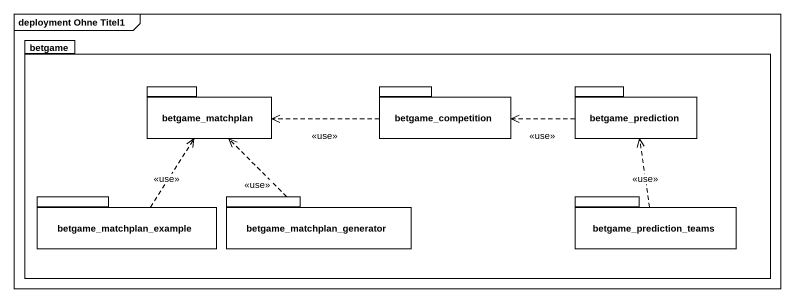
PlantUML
@startuml
mainframe deployment Ohne Titel1
package betgame {
  package betgame_matchplan {
  }
  package betgame_competition {
  }
  package betgame_prediction {
  }
  package betgame_matchplan_example {
  }
  package betgame_matchplan_generator {
  }
  package betgame_prediction_teams {
  }
}
betgame_competition .left.> betgame_matchplan : <<use>>
betgame_prediction .left.> betgame_competition : <<use>>
betgame_matchplan_example .up.> betgame_matchplan : <<use>>
betgame_matchplan_generator .up.> betgame_matchplan : <<use>>
betgame_prediction_teams .up.> betgame_prediction : <<use>>
@enduml
